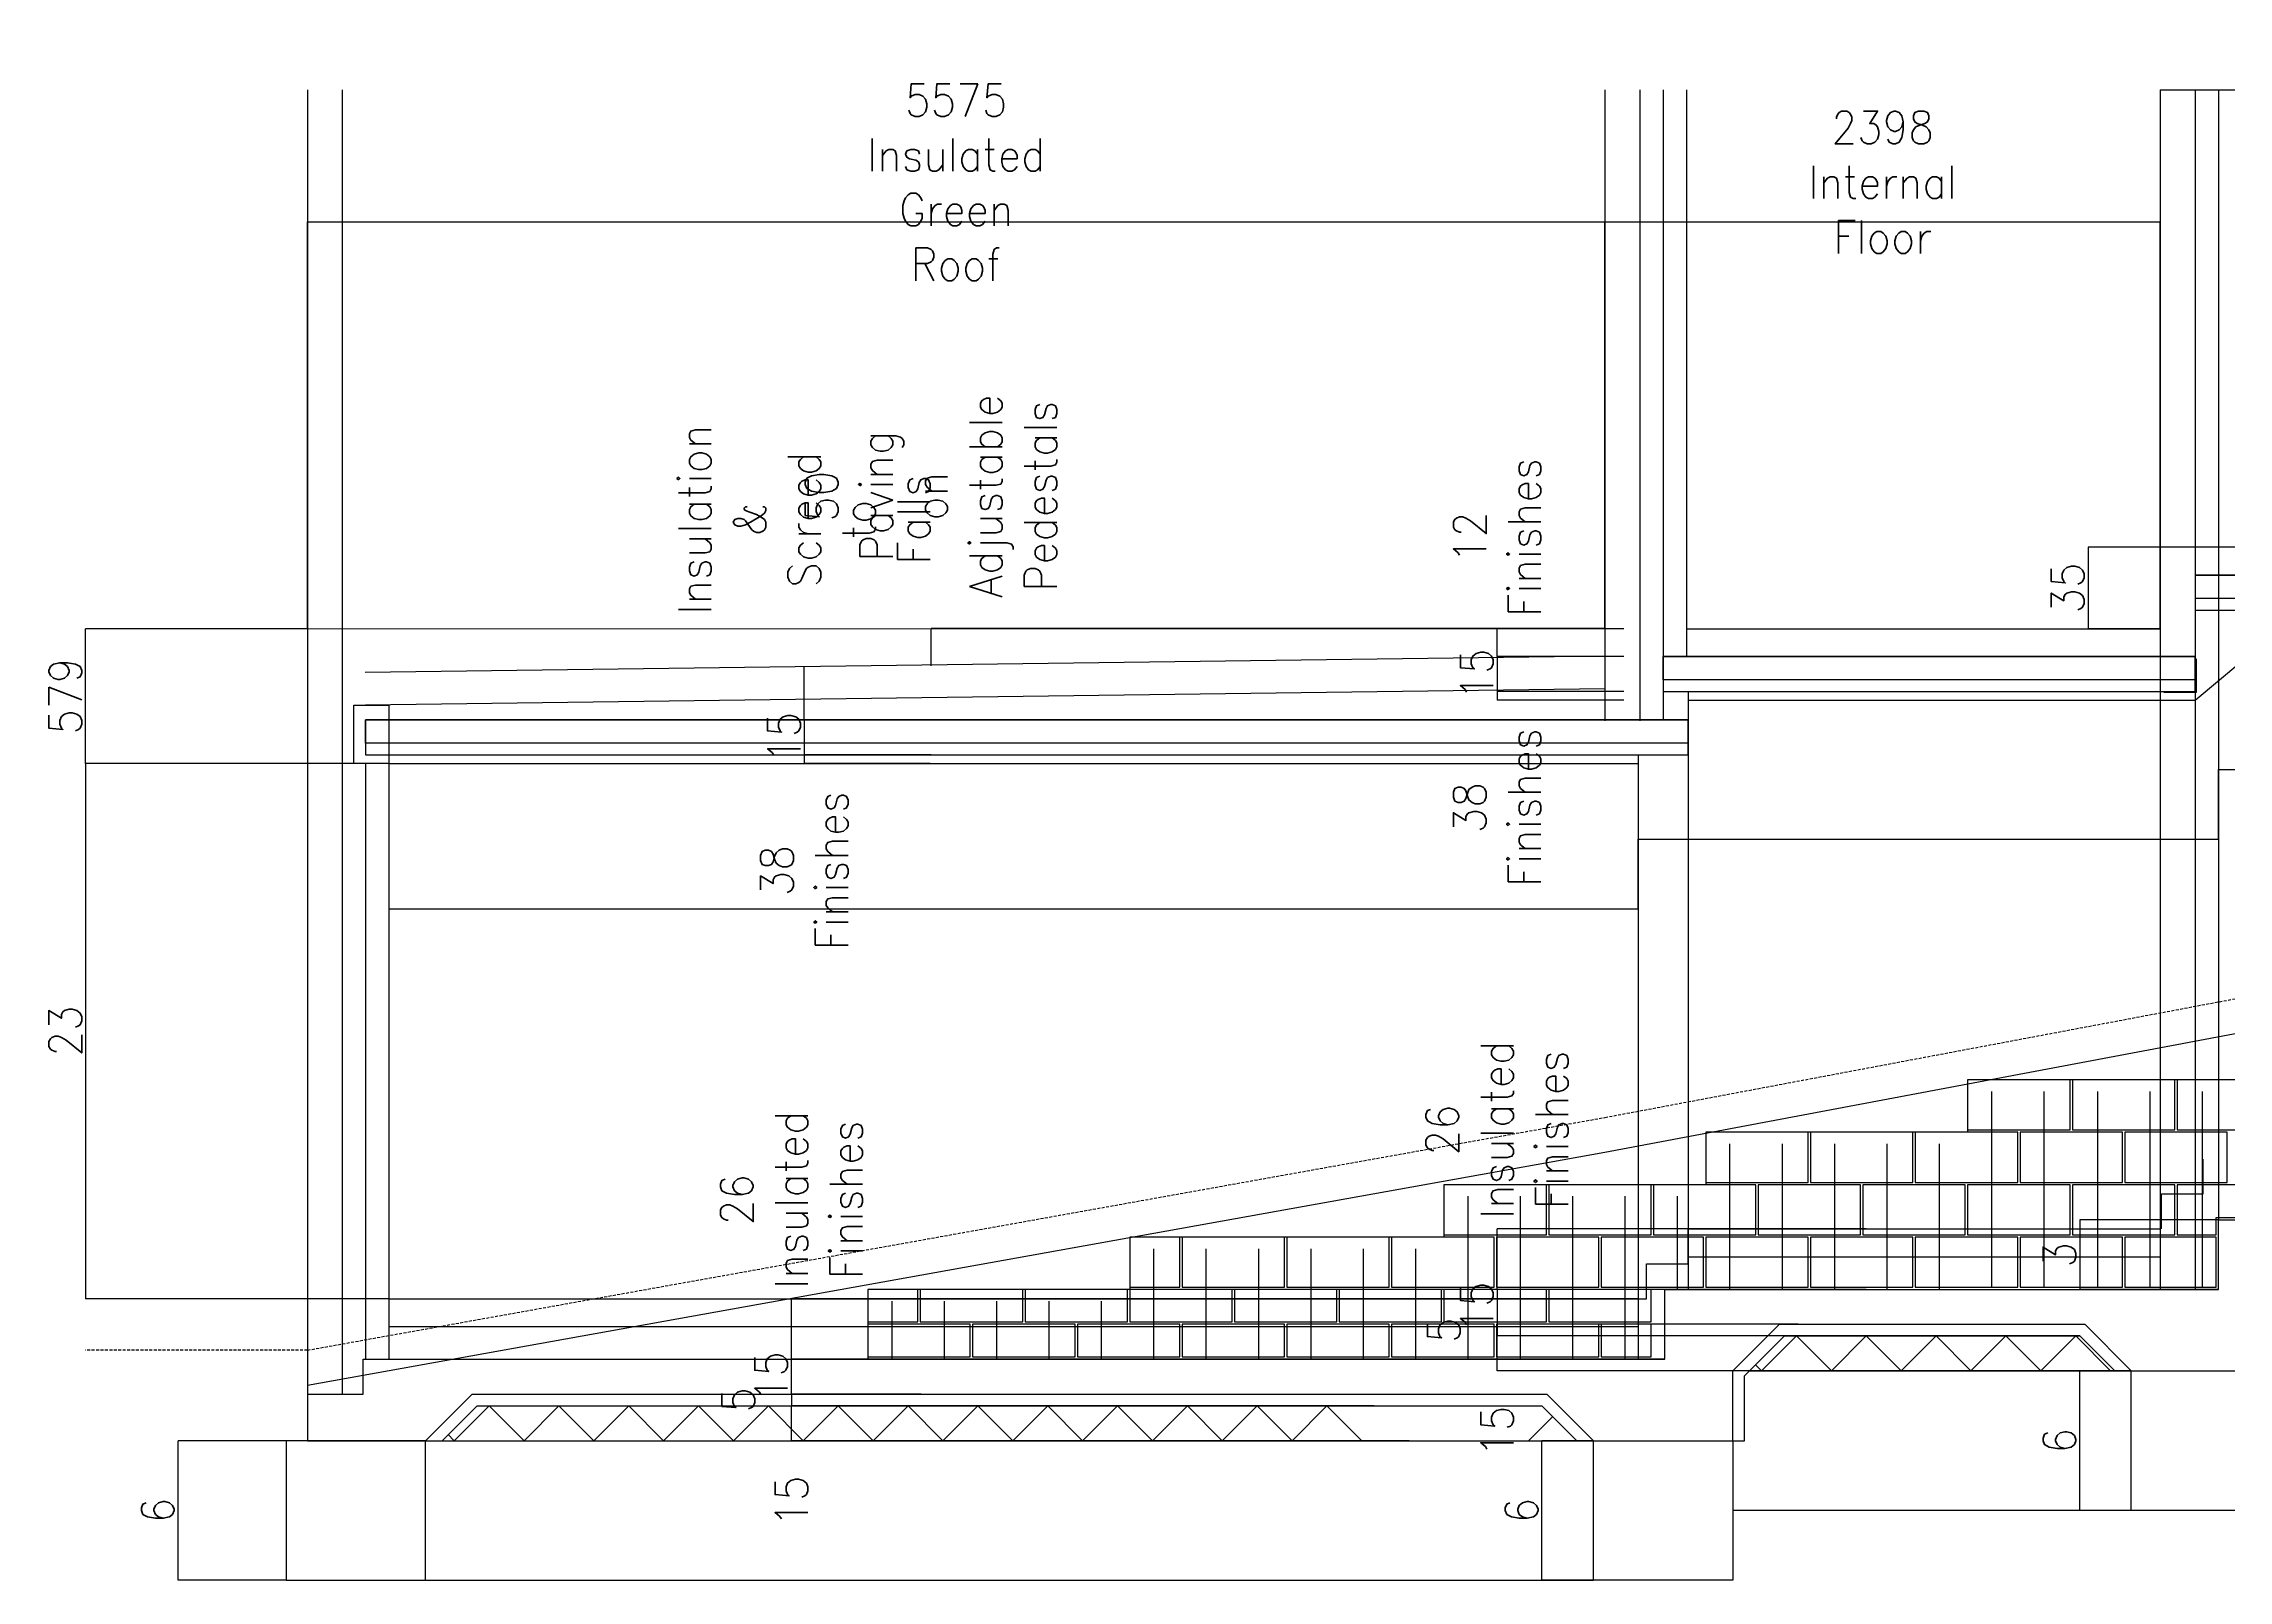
# Model space of a CAD drawing. Header units: millimetres. Extents: x 14063 to 1112248, y -41582 to 2046360.
# Drawn here: x 974707 to 984094, y 1970564 to 1977166 of the extents above; entities that cross this region are included whole.
import ezdxf

# ---------------------------------------------------------------- set-up
doc = ezdxf.new("R2010")
doc.units = ezdxf.units.MM
doc.linetypes.add('DASHED', pattern=[19.05, 12.7, -6.35])
doc.layers.get('Defpoints').update_dxf_attribs({"color": 41})
for name, color, linetype in [('CHB+00_Dims-GA', 8, 'Continuous'), ('CHB+00_Groundslab', 4, 'Continuous'), ('CHB+00_Levels', 8, 'Continuous'), ('CHB+00_Lintels Over', 9, 'Continuous'), ('CHB+00_Rebar', 1, 'Continuous'), ('CHB+00_Walls-Retaining', 1, 'Continuous'), ('CHB-00_Dims-Foundation', 8, 'Continuous'), ('CHB-00_External GL', 211, 'Continuous'), ('CHB-00_Foundation', 7, 'Continuous'), ('CHB-00_Party Wall Line', 1, 'Continuous'), ('CHB-00_SOPs', 211, 'Continuous')]:
    doc.layers.add(name, color=color, linetype=linetype)
doc.styles.get("Standard").update_dxf_attribs({"font": 'standard'})
doc.dimstyles.get("Standard").update_dxf_attribs({"dimscale": 0, "dimtxt": 2, "dimasz": 2.5, "dimexe": 4, "dimexo": 1.5, "dimgap": 0.75, "dimtad": 0, "dimtoh": 1, "dimdec": 0, "dimdsep": 46, "dimcen": 0.09, "dimclrd": 8, "dimclre": 8, "dimclrt": 7, "dimadec": 0, "dimazin": 0, "dimtfac": 1, "dimtdec": 4, "dimtofl": 0, "dimtmove": 0, "dimatfit": 3, "dimfxl": 1, "dimtolj": 1, "dimtzin": 0, "dimarcsym": 0})

# ---------------------------------------------------------------- blocks, each defined once
blk = doc.blocks.new('*D22')
at = {"layer": 'CHB+00_Dims-GA', "color": 8, "linetype": 'ByBlock', "lineweight": -2}
for p, q in [((977920.5, 1971513.6), (977920.5, 1971773.6)), ((981558.1, 1971773.6), (977920.5, 1971773.6)), ((976190.6, 1971513.6), (977920.5, 1971513.6))]:
    blk.add_line(p, q, dxfattribs=at)
for points in [[(977920.5, 1971773.6), (977920.5, 1971773.6), (977920.5, 1971773.6)], [(977920.5, 1971513.6), (977920.5, 1971513.6), (977920.5, 1971513.6)]]:
    blk.add_solid(points, dxfattribs=at)
at = {"layer": 'CHB+00_Dims-GA', "color": 7, "linetype": 'Continuous', "lineweight": -2, "insert": (977920.5, 1972199), "char_height": 141.078, "width": 82, "attachment_point": 5, "rotation": 90}
blk.add_mtext('26\\XInsulated\\PFinishes', dxfattribs=at)
blk = doc.blocks.new('*D121')
at = {"layer": 'CHB+00_Dims-GA', "color": 8, "linetype": 'ByBlock', "lineweight": -2}
for p, q in [((977920.5, 1971363.6), (977920.5, 1971513.6)), ((981673.1, 1971513.6), (977920.5, 1971513.6)), ((976548.6, 1971363.6), (977920.5, 1971363.6))]:
    blk.add_line(p, q, dxfattribs=at)
for points in [[(977920.5, 1971513.6), (977920.5, 1971513.6), (977920.5, 1971513.6)], [(977920.5, 1971363.6), (977920.5, 1971363.6), (977920.5, 1971363.6)]]:
    blk.add_solid(points, dxfattribs=at)
at = {"layer": 'CHB+00_Dims-GA', "color": 7, "linetype": 'Continuous', "lineweight": -2, "insert": (977833, 1971438.6), "char_height": 141.08, "width": 9, "attachment_point": 5, "rotation": 90}
blk.add_mtext('15', dxfattribs=at)
blk = doc.blocks.new('*D34')
at = {"layer": 'CHB+00_Dims-GA', "color": 8, "linetype": 'ByBlock', "lineweight": -2}
for p, q in [((980952.2, 1971463.6), (980952.2, 1971613.6)), ((983455.9, 1971613.6), (980952.2, 1971613.6)), ((983605.9, 1971463.6), (980952.2, 1971463.6))]:
    blk.add_line(p, q, dxfattribs=at)
for points in [[(980952.2, 1971613.6), (980952.2, 1971613.6), (980952.2, 1971613.6)], [(980952.2, 1971463.6), (980952.2, 1971463.6), (980952.2, 1971463.6)]]:
    blk.add_solid(points, dxfattribs=at)
at = {"layer": 'CHB+00_Dims-GA', "color": 7, "linetype": 'Continuous', "lineweight": -2, "insert": (980952.2, 1971204.5), "char_height": 141.08, "width": 9, "attachment_point": 5, "rotation": 90}
blk.add_mtext('15', dxfattribs=at)
blk = doc.blocks.new('*D97')
at = {"color": 8, "linetype": 'ByBlock', "lineweight": -2}
for p, q in [((975840.6, 1976400.3), (981415.6, 1976400.3)), ((975840.6, 1974652.6), (975840.6, 1976400.3)), ((981415.6, 1974653.1), (981415.6, 1976400.3))]:
    blk.add_line(p, q, dxfattribs=at)
for points in [[(975840.6, 1976400.3), (975840.6, 1976400.3), (975840.6, 1976400.3)], [(981415.6, 1976400.3), (981415.6, 1976400.3), (981415.6, 1976400.3)]]:
    blk.add_solid(points, dxfattribs=at)
at = {"color": 7, "linetype": 'Continuous', "lineweight": -2, "insert": (978628.1, 1976571.2), "char_height": 141.078, "width": 128.5, "attachment_point": 5}
blk.add_mtext('5575\\PInsulated Green Roof', dxfattribs=at)
blk = doc.blocks.new('*D42')
at = {"color": 8, "linetype": 'ByBlock', "lineweight": -2}
for p, q in [((981415.6, 1976400.3), (983801.6, 1976400.3)), ((981415.6, 1974728.1), (981415.6, 1976400.3)), ((983801.6, 1974652.6), (983801.6, 1976400.3))]:
    blk.add_line(p, q, dxfattribs=at)
for points in [[(981415.6, 1976400.3), (981415.6, 1976400.3), (981415.6, 1976400.3)], [(983801.6, 1976400.3), (983801.6, 1976400.3), (983801.6, 1976400.3)]]:
    blk.add_solid(points, dxfattribs=at)
at = {"color": 7, "linetype": 'Continuous', "lineweight": -2, "insert": (982608.6, 1976571.2), "char_height": 141.078, "width": 81.75, "attachment_point": 5}
blk.add_mtext('2398\\PInternal Floor', dxfattribs=at)
blk = doc.blocks.new('*D51')
at = {"color": 8, "linetype": 'ByBlock', "lineweight": -2}
for p, q in [((983801.6, 1976968.1), (989648.3, 1976968.1)), ((983801.6, 1976968.1), (983801.6, 1976968.1)), ((989648.3, 1976968.1), (989648.3, 1976968.1))]:
    blk.add_line(p, q, dxfattribs=at)
for points in [[(983801.6, 1976968.1), (983801.6, 1976968.1), (983801.6, 1976968.1)], [(989648.3, 1976968.1), (989648.3, 1976968.1), (989648.3, 1976968.1)]]:
    blk.add_solid(points, dxfattribs=at)
at = {"color": 7, "linetype": 'Continuous', "lineweight": -2, "insert": (986724.9, 1977072.3), "char_height": 141.08, "width": 44, "attachment_point": 5}
blk.add_mtext('Cottage', dxfattribs=at)
blk = doc.blocks.new('*D28')
at = {"layer": 'CHB+00_Dims-GA', "color": 8, "linetype": 'ByBlock', "lineweight": -2}
for p, q in [((977975.5, 1974261.1), (977975.5, 1974490.9)), ((977975.5, 1974490.9), (977975.5, 1974490.9)), ((978520.2, 1974261.1), (977975.5, 1974261.1))]:
    blk.add_line(p, q, dxfattribs=at)
for points in [[(977975.5, 1974490.9), (977975.5, 1974490.9), (977975.5, 1974490.9)], [(977975.5, 1974261.1), (977975.5, 1974261.1), (977975.5, 1974261.1)]]:
    blk.add_solid(points, dxfattribs=at)
at = {"layer": 'CHB+00_Dims-GA', "color": 7, "linetype": 'Continuous', "lineweight": -2, "insert": (977975.5, 1975121.3), "char_height": 141.078, "width": 183.25, "attachment_point": 5, "rotation": 90}
blk.add_mtext('Insulation &\\XScreed to Falls', dxfattribs=at)
blk = doc.blocks.new('*D150')
at = {"layer": 'CHB+00_Dims-GA', "color": 8, "linetype": 'ByBlock', "lineweight": -2}
for p, q in [((977975.5, 1974261.1), (977975.5, 1974111.1)), ((978520.2, 1974261.1), (977975.5, 1974261.1)), ((978520.2, 1974111.1), (977975.5, 1974111.1))]:
    blk.add_line(p, q, dxfattribs=at)
for points in [[(977975.5, 1974261.1), (977975.5, 1974261.1), (977975.5, 1974261.1)], [(977975.5, 1974111.1), (977975.5, 1974111.1), (977975.5, 1974111.1)]]:
    blk.add_solid(points, dxfattribs=at)
at = {"layer": 'CHB+00_Dims-GA', "color": 7, "linetype": 'Continuous', "lineweight": -2, "insert": (977888, 1974186.1), "char_height": 141.08, "width": 9, "attachment_point": 5, "rotation": 90}
blk.add_mtext('15', dxfattribs=at)
blk = doc.blocks.new('*D127')
at = {"layer": 'CHB+00_Dims-GA', "color": 8, "linetype": 'ByBlock', "lineweight": -2}
for p, q in [((977975.5, 1974111.1), (977975.5, 1974073.6)), ((978520.2, 1974111.1), (977975.5, 1974111.1)), ((978516.5, 1974073.6), (977975.5, 1974073.6))]:
    blk.add_line(p, q, dxfattribs=at)
for points in [[(977975.5, 1974111.1), (977975.5, 1974111.1), (977975.5, 1974111.1)], [(977975.5, 1974073.6), (977975.5, 1974073.6), (977975.5, 1974073.6)]]:
    blk.add_solid(points, dxfattribs=at)
at = {"layer": 'CHB+00_Dims-GA', "color": 7, "linetype": 'Continuous', "lineweight": -2, "insert": (977975.5, 1973612.5), "char_height": 141.078, "width": 75, "attachment_point": 5, "rotation": 90}
blk.add_mtext('38\\XFinishes', dxfattribs=at)
blk = doc.blocks.new('*D77')
at = {"layer": 'CHB+00_Dims-GA', "color": 8, "linetype": 'ByBlock', "lineweight": -2}
for p, q in [((980952.3, 1974532.6), (980952.3, 1974652.6)), ((981497, 1974652.6), (980952.3, 1974652.6)), ((981497, 1974532.6), (980952.3, 1974532.6))]:
    blk.add_line(p, q, dxfattribs=at)
for points in [[(980952.3, 1974652.6), (980952.3, 1974652.6), (980952.3, 1974652.6)], [(980952.3, 1974532.6), (980952.3, 1974532.6), (980952.3, 1974532.6)]]:
    blk.add_solid(points, dxfattribs=at)
at = {"layer": 'CHB+00_Dims-GA', "color": 7, "linetype": 'Continuous', "lineweight": -2, "insert": (980952.3, 1975045), "char_height": 141.078, "width": 73, "attachment_point": 5, "rotation": 90}
blk.add_mtext('12\\XFinishes', dxfattribs=at)
blk = doc.blocks.new('*D58')
at = {"layer": 'CHB+00_Dims-GA', "color": 8, "linetype": 'ByBlock', "lineweight": -2}
for p, q in [((980952.3, 1974532.6), (980952.3, 1974382.6)), ((981497, 1974532.6), (980952.3, 1974532.6)), ((981497, 1974382.6), (980952.3, 1974382.6))]:
    blk.add_line(p, q, dxfattribs=at)
for points in [[(980952.3, 1974532.6), (980952.3, 1974532.6), (980952.3, 1974532.6)], [(980952.3, 1974382.6), (980952.3, 1974382.6), (980952.3, 1974382.6)]]:
    blk.add_solid(points, dxfattribs=at)
at = {"layer": 'CHB+00_Dims-GA', "color": 7, "linetype": 'Continuous', "lineweight": -2, "insert": (980864.8, 1974457.6), "char_height": 141.08, "width": 9, "attachment_point": 5, "rotation": 90}
blk.add_mtext('15', dxfattribs=at)
blk = doc.blocks.new('*D106')
at = {"layer": 'CHB+00_Dims-GA', "color": 8, "linetype": 'ByBlock', "lineweight": -2}
for p, q in [((980952.3, 1974382.6), (980952.3, 1974345.1)), ((981497, 1974382.6), (980952.3, 1974382.6)), ((981497, 1974345.1), (980952.3, 1974345.1))]:
    blk.add_line(p, q, dxfattribs=at)
for points in [[(980952.3, 1974382.6), (980952.3, 1974382.6), (980952.3, 1974382.6)], [(980952.3, 1974345.1), (980952.3, 1974345.1), (980952.3, 1974345.1)]]:
    blk.add_solid(points, dxfattribs=at)
at = {"layer": 'CHB+00_Dims-GA', "color": 7, "linetype": 'Continuous', "lineweight": -2, "insert": (980952.3, 1973884), "char_height": 141.078, "width": 75, "attachment_point": 5, "rotation": 90}
blk.add_mtext('38\\XFinishes', dxfattribs=at)
blk = doc.blocks.new('*D54')
at = {"color": 8, "linetype": 'ByBlock', "lineweight": -2}
for p, q in [((974887.6, 1974073.6), (974887.6, 1971773.6)), ((976190.6, 1974073.6), (974887.6, 1974073.6)), ((976190.6, 1971773.6), (974887.6, 1971773.6))]:
    blk.add_line(p, q, dxfattribs=at)
for points in [[(974887.6, 1974073.6), (974887.6, 1974073.6), (974887.6, 1974073.6)], [(974887.6, 1971773.6), (974887.6, 1971773.6), (974887.6, 1971773.6)]]:
    blk.add_solid(points, dxfattribs=at)
at = {"color": 7, "linetype": 'Continuous', "lineweight": -2, "insert": (974800.1, 1972923.6), "char_height": 141.08, "width": 11, "attachment_point": 5, "rotation": 90}
blk.add_mtext('23', dxfattribs=at)
blk = doc.blocks.new('*D164')
at = {"layer": 'CHB+00_Dims-GA', "color": 8, "linetype": 'ByBlock', "lineweight": -2}
for p, q in [((980952.2, 1971663.6), (980952.2, 1971613.6)), ((981509.5, 1971663.6), (980952.2, 1971663.6)), ((982821.1, 1971613.6), (980952.2, 1971613.6))]:
    blk.add_line(p, q, dxfattribs=at)
for points in [[(980952.2, 1971663.6), (980952.2, 1971663.6), (980952.2, 1971663.6)], [(980952.2, 1971613.6), (980952.2, 1971613.6), (980952.2, 1971613.6)]]:
    blk.add_solid(points, dxfattribs=at)
at = {"layer": 'CHB+00_Dims-GA', "color": 7, "linetype": 'Continuous', "lineweight": -2, "insert": (980723.5, 1971638.6), "char_height": 141.1, "width": 4, "attachment_point": 5, "rotation": 90}
blk.add_mtext('5', dxfattribs=at)
blk = doc.blocks.new('*U192')
at = {"layer": 'CHB+00_Groundslab', "color": 8}
blk.add_lwpolyline([(-150, -75), (0, 75), (150, -75)], dxfattribs=at)
blk = doc.blocks.new('*U193')
at = {"layer": 'CHB+00_Groundslab', "color": 0, "linetype": 'ByBlock', "lineweight": -2}
for p in [(0, 0), (300, 0), (600, 0), (900, 0), (1200, 0)]:
    blk.add_blockref('*U192', p, dxfattribs=at)
blk = doc.blocks.new('*U194')
at = {"layer": 'CHB+00_Groundslab', "color": 8}
blk.add_lwpolyline([(-150, -75), (0, 75), (150, -75)], dxfattribs=at)
blk = doc.blocks.new('*U195')
at = {"layer": 'CHB+00_Groundslab', "color": 0, "linetype": 'ByBlock', "lineweight": -2}
for p in [(0, 0), (300, 0), (600, 0), (900, 0), (1200, 0), (1500, 0), (1800, 0), (2100, 0), (2400, 0), (2700, 0), (3000, 0), (3300, 0), (3600, 0)]:
    blk.add_blockref('*U194', p, dxfattribs=at)
blk = doc.blocks.new('*D69')
at = {"layer": 'CHB+00_Dims-GA', "color": 8, "linetype": 'ByBlock', "lineweight": -2}
for p, q in [((978520.2, 1974493), (978520.2, 1974653.1)), ((981415.6, 1974653.1), (978520.2, 1974653.1)), ((978520.2, 1974493), (978520.2, 1974493))]:
    blk.add_line(p, q, dxfattribs=at)
for points in [[(978520.2, 1974653.1), (978520.2, 1974653.1), (978520.2, 1974653.1)], [(978520.2, 1974493), (978520.2, 1974493), (978520.2, 1974493)]]:
    blk.add_solid(points, dxfattribs=at)
at = {"layer": 'CHB+00_Dims-GA', "color": 7, "linetype": 'Continuous', "lineweight": -2, "insert": (978520.2, 1975222), "char_height": 141.078, "width": 83.75, "attachment_point": 5, "rotation": 90}
blk.add_mtext('50\\XPaving\\Pon Adjustable\\PPedestals', dxfattribs=at)
blk = doc.blocks.new('*D24')
at = {"layer": 'CHB+00_Dims-GA', "color": 8, "linetype": 'ByBlock', "lineweight": -2}
for p, q in [((983455.9, 1972112.6), (983455.9, 1971812.6)), ((984051.6, 1972112.6), (983455.9, 1972112.6)), ((984051.6, 1971812.6), (983455.9, 1971812.6))]:
    blk.add_line(p, q, dxfattribs=at)
for points in [[(983455.9, 1972112.6), (983455.9, 1972112.6), (983455.9, 1972112.6)], [(983455.9, 1971812.6), (983455.9, 1971812.6), (983455.9, 1971812.6)]]:
    blk.add_solid(points, dxfattribs=at)
at = {"layer": 'CHB+00_Dims-GA', "color": 7, "linetype": 'Continuous', "lineweight": -2, "insert": (983368.4, 1971962.6), "char_height": 141.1, "width": 4, "attachment_point": 5, "rotation": 90}
blk.add_mtext('3', dxfattribs=at)
blk = doc.blocks.new('*D124')
at = {"layer": 'CHB+00_Dims-GA', "color": 8, "linetype": 'ByBlock', "lineweight": -2}
for p, q in [((974887.6, 1974073.6), (974887.6, 1974652.6)), ((975840.6, 1974652.6), (974887.6, 1974652.6)), ((976190.6, 1974073.6), (974887.6, 1974073.6))]:
    blk.add_line(p, q, dxfattribs=at)
for points in [[(974887.6, 1974652.6), (974887.6, 1974652.6), (974887.6, 1974652.6)], [(974887.6, 1974073.6), (974887.6, 1974073.6), (974887.6, 1974073.6)]]:
    blk.add_solid(points, dxfattribs=at)
at = {"layer": 'CHB+00_Dims-GA', "color": 7, "linetype": 'Continuous', "lineweight": -2, "insert": (974800.1, 1974363.1), "char_height": 141.08, "width": 18, "attachment_point": 5, "rotation": 90}
blk.add_mtext('579', dxfattribs=at)
blk = doc.blocks.new('*D104')
at = {"layer": 'CHB+00_Dims-GA', "color": 8, "linetype": 'ByBlock', "lineweight": -2}
for p, q in [((983491.1, 1975002.6), (983491.1, 1974652.6)), ((984151.6, 1975002.6), (983491.1, 1975002.6)), ((983801.6, 1974652.6), (983491.1, 1974652.6))]:
    blk.add_line(p, q, dxfattribs=at)
for points in [[(983491.1, 1975002.6), (983491.1, 1975002.6), (983491.1, 1975002.6)], [(983491.1, 1974652.6), (983491.1, 1974652.6), (983491.1, 1974652.6)]]:
    blk.add_solid(points, dxfattribs=at)
at = {"layer": 'CHB+00_Dims-GA', "color": 7, "linetype": 'Continuous', "lineweight": -2, "insert": (983403.6, 1974827.6), "char_height": 141.08, "width": 11, "attachment_point": 5, "rotation": 90}
blk.add_mtext('35', dxfattribs=at)
blk = doc.blocks.new('*D2')
at = {"layer": 'CHB+00_Dims-GA', "color": 8, "linetype": 'ByBlock', "lineweight": -2}
for p, q in [((980952.2, 1971813.6), (980952.2, 1971663.6)), ((982538.5, 1971813.6), (980952.2, 1971813.6)), ((982245.5, 1971663.6), (980952.2, 1971663.6))]:
    blk.add_line(p, q, dxfattribs=at)
for points in [[(980952.2, 1971813.6), (980952.2, 1971813.6), (980952.2, 1971813.6)], [(980952.2, 1971663.6), (980952.2, 1971663.6), (980952.2, 1971663.6)]]:
    blk.add_solid(points, dxfattribs=at)
at = {"layer": 'CHB+00_Dims-GA', "color": 7, "linetype": 'Continuous', "lineweight": -2, "insert": (980864.7, 1971738.6), "char_height": 141.08, "width": 9, "attachment_point": 5, "rotation": 90}
blk.add_mtext('15', dxfattribs=at)
blk = doc.blocks.new('*D17')
at = {"layer": 'CHB+00_Dims-GA', "color": 8, "linetype": 'ByBlock', "lineweight": -2}
for p, q in [((980952.2, 1971813.6), (980952.2, 1972073.6)), ((982538.5, 1972073.6), (980952.2, 1972073.6)), ((982538.5, 1971813.6), (980952.2, 1971813.6))]:
    blk.add_line(p, q, dxfattribs=at)
for points in [[(980952.2, 1972073.6), (980952.2, 1972073.6), (980952.2, 1972073.6)], [(980952.2, 1971813.6), (980952.2, 1971813.6), (980952.2, 1971813.6)]]:
    blk.add_solid(points, dxfattribs=at)
at = {"layer": 'CHB+00_Dims-GA', "color": 7, "linetype": 'Continuous', "lineweight": -2, "insert": (980952.2, 1972499), "char_height": 141.078, "width": 82, "attachment_point": 5, "rotation": 90}
blk.add_mtext('26\\XInsulated\\PFinishes', dxfattribs=at)
blk = doc.blocks.new('*D39')
at = {"layer": 'CHB+00_Dims-GA', "color": 8, "linetype": 'ByBlock', "lineweight": -2}
for p, q in [((977920.5, 1971163.6), (977920.5, 1971313.6)), ((980424.2, 1971313.6), (977920.5, 1971313.6)), ((980574.2, 1971163.6), (977920.5, 1971163.6))]:
    blk.add_line(p, q, dxfattribs=at)
for points in [[(977920.5, 1971313.6), (977920.5, 1971313.6), (977920.5, 1971313.6)], [(977920.5, 1971163.6), (977920.5, 1971163.6), (977920.5, 1971163.6)]]:
    blk.add_solid(points, dxfattribs=at)
at = {"layer": 'CHB+00_Dims-GA', "color": 7, "linetype": 'Continuous', "lineweight": -2, "insert": (977920.5, 1970904.5), "char_height": 141.08, "width": 9, "attachment_point": 5, "rotation": 90}
blk.add_mtext('15', dxfattribs=at)
blk = doc.blocks.new('*D126')
at = {"layer": 'CHB+00_Dims-GA', "color": 8, "linetype": 'ByBlock', "lineweight": -2}
for p, q in [((977920.5, 1971363.6), (977920.5, 1971313.6)), ((978477.7, 1971363.6), (977920.5, 1971363.6)), ((978477.7, 1971313.6), (977920.5, 1971313.6))]:
    blk.add_line(p, q, dxfattribs=at)
for points in [[(977920.5, 1971363.6), (977920.5, 1971363.6), (977920.5, 1971363.6)], [(977920.5, 1971313.6), (977920.5, 1971313.6), (977920.5, 1971313.6)]]:
    blk.add_solid(points, dxfattribs=at)
at = {"layer": 'CHB+00_Dims-GA', "color": 7, "linetype": 'Continuous', "lineweight": -2, "insert": (977691.7, 1971338.6), "char_height": 141.1, "width": 4, "attachment_point": 5, "rotation": 90}
blk.add_mtext('5', dxfattribs=at)
blk = doc.blocks.new('*D110')
at = {"layer": 'CHB+00_Dims-GA', "color": 8, "linetype": 'ByBlock', "lineweight": -2}
for p, q in [((975285.2, 1970563.6), (975285.2, 1971163.6)), ((975748.6, 1971163.6), (975285.2, 1971163.6)), ((975748.6, 1970563.6), (975285.2, 1970563.6))]:
    blk.add_line(p, q, dxfattribs=at)
for points in [[(975285.2, 1971163.6), (975285.2, 1971163.6), (975285.2, 1971163.6)], [(975285.2, 1970563.6), (975285.2, 1970563.6), (975285.2, 1970563.6)]]:
    blk.add_solid(points, dxfattribs=at)
at = {"layer": 'CHB+00_Dims-GA', "color": 7, "linetype": 'Continuous', "lineweight": -2, "insert": (975197.7, 1970863.6), "char_height": 141.1, "width": 4, "attachment_point": 5, "rotation": 90}
blk.add_mtext('6', dxfattribs=at)
blk = doc.blocks.new('*D105')
at = {"layer": 'CHB+00_Dims-GA', "color": 8, "linetype": 'ByBlock', "lineweight": -2}
for p, q in [((983455.9, 1970863.6), (983455.9, 1971463.6)), ((983676.6, 1971463.6), (983455.9, 1971463.6)), ((983676.6, 1970863.6), (983455.9, 1970863.6))]:
    blk.add_line(p, q, dxfattribs=at)
for points in [[(983455.9, 1971463.6), (983455.9, 1971463.6), (983455.9, 1971463.6)], [(983455.9, 1970863.6), (983455.9, 1970863.6), (983455.9, 1970863.6)]]:
    blk.add_solid(points, dxfattribs=at)
at = {"layer": 'CHB+00_Dims-GA', "color": 7, "linetype": 'Continuous', "lineweight": -2, "insert": (983368.4, 1971163.6), "char_height": 141.1, "width": 4, "attachment_point": 5, "rotation": 90}
blk.add_mtext('6', dxfattribs=at)
blk = doc.blocks.new('*D15')
at = {"layer": 'CHB+00_Dims-GA', "color": 8, "linetype": 'ByBlock', "lineweight": -2}
for p, q in [((981144.9, 1970563.6), (981144.9, 1971163.6)), ((981365.6, 1971163.6), (981144.9, 1971163.6)), ((981365.6, 1970563.6), (981144.9, 1970563.6))]:
    blk.add_line(p, q, dxfattribs=at)
for points in [[(981144.9, 1971163.6), (981144.9, 1971163.6), (981144.9, 1971163.6)], [(981144.9, 1970563.6), (981144.9, 1970563.6), (981144.9, 1970563.6)]]:
    blk.add_solid(points, dxfattribs=at)
at = {"layer": 'CHB+00_Dims-GA', "color": 7, "linetype": 'Continuous', "lineweight": -2, "insert": (981057.4, 1970863.6), "char_height": 141.1, "width": 4, "attachment_point": 5, "rotation": 90}
blk.add_mtext('6', dxfattribs=at)

msp = doc.modelspace()

# ---------------------------------------------------------------- linework, layer by layer
at = {"layer": 'CHB+00_Groundslab'}
for points in [[(981558.1, 1971513.6), (981673.1, 1971513.6), (981673.1, 1971813.6), (984051.6, 1971813.6), (984051.6, 1972112.6)], [(984051.6, 1972112.6), (987238.8, 1972112.6), (987238.8, 1971762.6)], [(981558.1, 1971163.6), (981965.6, 1971163.6), (981965.6, 1971463.6), (982165.6, 1971663.6), (983476.6, 1971663.6), (983676.6, 1971463.6), (984276.6, 1971463.4), (984276.6, 1971762.6), (984476.6, 1971962.6), (986530.8, 1971962.6), (986730.8, 1971762.6), (987238.8, 1971762.6)], [(975840.6, 1971363.6), (976080.6, 1971363.6), (976080.6, 1971513.6), (981558.1, 1971513.6)], [(975840.6, 1971363.6), (975840.6, 1971163.6), (976348.6, 1971163.6), (976548.6, 1971363.6), (981165.6, 1971363.6), (981365.6, 1971163.6), (981558.1, 1971163.6)]]:
    msp.add_lwpolyline(points, dxfattribs=at)
at = {"layer": 'CHB+00_Groundslab', "color": 8}
for points in [[(982015.6, 1971163.6), (982015.6, 1971442.9), (982186.3, 1971613.6), (983455.9, 1971613.6), (983605.9, 1971463.6), (983676.6, 1971463.6)], [(982088.2, 1971463.6), (982062.2, 1971489.5)], [(976419.3, 1971163.6), (976569.3, 1971313.6), (981144.9, 1971313.6), (981294.9, 1971163.6)], [(976471.2, 1971163.6), (976445.2, 1971189.5)], [(981965.6, 1971163.6), (982015.6, 1971163.6)]]:
    msp.add_lwpolyline(points, dxfattribs=at)
at = {"layer": 'CHB+00_Groundslab', "color": 7}
for points in [[(982036.3, 1971463.6), (983676.6, 1971463.6)], [(976348.6, 1971163.6), (981365.6, 1971163.6)]]:
    msp.add_lwpolyline(points, dxfattribs=at)
at = {"layer": 'CHB+00_Groundslab', "color": 8, "linetype": 'Continuous'}
msp.add_lwpolyline([(981086.9, 1971163.6), (981190.9, 1971267.6)], dxfattribs=at)
at = {"layer": 'CHB+00_Levels', "color": 252, "linetype": 'Continuous'}
for p, q in [((981773.1, 1974382.6), (981773.1, 1971813.6)), ((981558.1, 1974111.1), (981558.1, 1971513.6))]:
    msp.add_line(p, q, dxfattribs=at)
at = {"layer": 'CHB+00_Levels', "linetype": 'Continuous'}
for points in [[(975840.6, 1974652.6), (981415.6, 1974653.1)], [(981765.6, 1974652.6), (983801.6, 1974652.6)], [(976088.5, 1974466.1), (981415.6, 1974536.1)], [(983801.6, 1974345.1), (983951.6, 1974345.1), (984151.6, 1974513)], [(976090.6, 1974326.1), (981415.6, 1974396.1)], [(981773.1, 1974345.1), (983801.6, 1974345.1)], [(976190.6, 1974073.6), (981558.1, 1974073.6)], [(983806.7, 1972073.6), (983806.7, 1972223.6), (983985.5, 1972223.6), (983985.5, 1972373.6)], [(981558.1, 1971773.6), (981594.3, 1971773.6), (981594.3, 1971923.6), (981773.1, 1971923.6), (981773.1, 1972073.6)], [(981773.1, 1972073.6), (983801.6, 1972073.6)], [(981773.1, 1971953.6), (983801.6, 1971953.6)], [(976190.6, 1971773.6), (981558.1, 1971773.6)], [(976190.6, 1971653.6), (981558.1, 1971653.6)]]:
    msp.add_lwpolyline(points, dxfattribs=at)
at = {"layer": 'CHB+00_Lintels Over', "linetype": 'Continuous'}
for points in [[(983951.6, 1974732.6), (986873.8, 1974732.6), (986873.8, 1974882.6), (983951.6, 1974882.6)], [(981665.6, 1974382.6), (983951.6, 1974382.6), (983951.6, 1974532.6), (981665.6, 1974532.6)], [(981665.6, 1974532.6), (983951.6, 1974532.6), (983951.6, 1974432.6), (981665.6, 1974432.6)], [(976090.6, 1974111.1), (981773.1, 1974111.1), (981773.1, 1974261.1), (976090.6, 1974261.1)], [(976090.6, 1974261.1), (981773.1, 1974261.1), (981773.1, 1974161.1), (976090.6, 1974161.1)]]:
    msp.add_lwpolyline(points, close=True, dxfattribs=at)
msp.add_lwpolyline([(983951.6, 1974882.6), (986873.8, 1974882.6), (986873.8, 1974782.6), (983951.6, 1974782.6)], dxfattribs=at)
at = {"layer": 'CHB+00_Lintels Over', "color": 1, "linetype": 'Continuous'}
msp.add_lwpolyline([(983816.6, 1974379.6), (983957.6, 1974379.6), (983957.6, 1974523.6)], dxfattribs=at)
at = {"layer": 'CHB+00_Lintels Over', "color": 1}
msp.add_lwpolyline([(976190.6, 1974073.6), (976040.6, 1974073.6), (976040.6, 1974323.6), (976190.6, 1974323.6)], close=True, dxfattribs=at)
at = {"layer": 'CHB+00_Rebar', "linetype": 'Continuous'}
for points in [[(983076.3, 1972663.6), (983076.3, 1971823.6)], [(983301.3, 1972663.6), (983301.3, 1971823.6)], [(983531.3, 1972663.6), (983531.3, 1971823.6)], [(983756.3, 1972663.6), (983756.3, 1971823.6)], [(983981.3, 1972663.6), (983981.3, 1971823.6)], [(981951.3, 1972438.6), (981951.3, 1971813.6)], [(982176.3, 1972438.6), (982176.3, 1971813.6)], [(982401.3, 1972438.6), (982401.3, 1971813.6)], [(982626.3, 1972438.6), (982626.3, 1971813.6)], [(982851.3, 1972438.6), (982851.3, 1971813.6)], [(980826.3, 1972213.6), (980826.3, 1971513.6)], [(981051.3, 1972213.6), (981051.3, 1971513.6)], [(981276.3, 1972213.6), (981276.3, 1971513.6)], [(981501.3, 1972213.6), (981501.3, 1971513.6)], [(981726.3, 1972213.6), (981726.3, 1971813.6)], [(979476.3, 1971988.6), (979476.3, 1971513.6)], [(979701.3, 1971988.6), (979701.3, 1971513.6)], [(979926.3, 1971988.6), (979926.3, 1971513.6)], [(980151.3, 1971988.6), (980151.3, 1971513.6)], [(980376.3, 1971988.6), (980376.3, 1971513.6)], [(980601.3, 1971988.6), (980601.3, 1971513.6)], [(978351.3, 1971763.6), (978351.3, 1971513.6)], [(978576.3, 1971763.6), (978576.3, 1971513.6)], [(978801.3, 1971763.6), (978801.3, 1971513.6)], [(979026.3, 1971763.6), (979026.3, 1971513.6)], [(979251.3, 1971763.6), (979251.3, 1971513.6)]]:
    msp.add_lwpolyline(points, dxfattribs=at)
at = {"layer": 'CHB+00_Walls-Retaining', "linetype": 'Continuous'}
msp.add_lwpolyline([(987238.8, 1972112.6), (987238.8, 1973388.6), (986798.8, 1973388.6), (986798.8, 1973163.6), (985448.8, 1973163.6), (985448.8, 1972938.6), (984323.8, 1972938.6), (984323.8, 1972713.6), (982973.8, 1972713.6), (982973.8, 1972488.6), (981848.8, 1972488.6), (981848.8, 1972263.6), (980723.8, 1972263.6), (980723.8, 1972038.6), (979373.8, 1972038.6), (979373.8, 1971813.6), (978248.8, 1971813.6), (978248.8, 1971513.6)], dxfattribs=at)
at = {"layer": 'CHB-00_Dims-Foundation', "color": 252, "linetype": 'Continuous'}
for p, q in [((975840.6, 1976968.1), (975840.6, 1971363.6)), ((975990.6, 1976968.1), (975990.6, 1971363.6)), ((981415.6, 1976968.1), (981415.6, 1974256.1)), ((981565.6, 1976968.1), (981565.6, 1974256.1)), ((981665.6, 1976968.1), (981665.6, 1974261.1)), ((981765.6, 1976968.1), (981765.6, 1974532.6)), ((983801.6, 1976968.1), (983801.6, 1971813.6)), ((983951.6, 1976968.1), (983951.6, 1971813.6)), ((984051.6, 1976968.1), (984051.6, 1972112.6)), ((976090.6, 1974073.6), (976090.6, 1971513.6)), ((976190.6, 1974073.6), (976190.6, 1971513.6))]:
    msp.add_line(p, q, dxfattribs=at)
at = {"layer": 'CHB-00_External GL', "linetype": 'DASHED'}
for points in [[(975840.6, 1971552.6), (981415.6, 1972552.6), (986724.9, 1973552.6), (989298.3, 1974652.6)], [(975840.6, 1971552.6), (974887.6, 1971552.6)]]:
    msp.add_lwpolyline(points, dxfattribs=at)
at = {"layer": 'CHB-00_Foundation'}
for points in [[(983676.6, 1971463.6), (984276.6, 1971463.4), (984276.6, 1970863.6), (983676.6, 1970863.6)], [(976348.6, 1971163.6), (975748.6, 1971163.6), (975748.6, 1970563.6), (976348.6, 1970563.6)], [(981365.6, 1971163.6), (981965.6, 1971163.6), (981965.6, 1970563.6), (981365.6, 1970563.6)]]:
    msp.add_lwpolyline(points, close=True, dxfattribs=at)
at = {"layer": 'CHB-00_Foundation', "color": 8}
for points in [[(983676.6, 1970863.6), (981965.6, 1970863.6)], [(976348.6, 1970563.6), (981365.6, 1970563.6)]]:
    msp.add_lwpolyline(points, dxfattribs=at)
at = {"layer": 'CHB-00_Party Wall Line', "color": 252, "linetype": 'Continuous'}
for points in [[(982973.8, 1972498.6), (983413.8, 1972498.6), (983413.8, 1972713.6), (982973.8, 1972713.6)], [(983423.8, 1972498.6), (983863.8, 1972498.6), (983863.8, 1972713.6), (983423.8, 1972713.6)], [(983873.8, 1972498.6), (984313.8, 1972498.6), (984313.8, 1972713.6), (983873.8, 1972713.6)], [(981848.8, 1972273.6), (982288.8, 1972273.6), (982288.8, 1972488.6), (981848.8, 1972488.6)], [(982298.8, 1972273.6), (982738.8, 1972273.6), (982738.8, 1972488.6), (982298.8, 1972488.6)], [(982748.8, 1972273.6), (983188.8, 1972273.6), (983188.8, 1972488.6), (982748.8, 1972488.6)], [(983198.8, 1972273.6), (983638.8, 1972273.6), (983638.8, 1972488.6), (983198.8, 1972488.6)], [(983648.8, 1972273.6), (984088.8, 1972273.6), (984088.8, 1972488.6), (983648.8, 1972488.6)], [(980723.8, 1972048.6), (981163.8, 1972048.6), (981163.8, 1972263.6), (980723.8, 1972263.6)], [(981173.8, 1972048.6), (981613.8, 1972048.6), (981613.8, 1972263.6), (981173.8, 1972263.6)], [(981623.8, 1972048.6), (982063.8, 1972048.6), (982063.8, 1972263.6), (981623.8, 1972263.6)], [(982073.8, 1972048.6), (982513.8, 1972048.6), (982513.8, 1972263.6), (982073.8, 1972263.6)], [(982523.8, 1972048.6), (982963.8, 1972048.6), (982963.8, 1972263.6), (982523.8, 1972263.6)], [(982973.8, 1972048.6), (983413.8, 1972048.6), (983413.8, 1972263.6), (982973.8, 1972263.6)], [(983423.8, 1972048.6), (983863.8, 1972048.6), (983863.8, 1972263.6), (983423.8, 1972263.6)], [(983873.8, 1972048.6), (984041.6, 1972048.6), (984041.6, 1972122.6), (984313.8, 1972122.6), (984313.8, 1972263.6), (983873.8, 1972263.6)], [(979373.8, 1971823.6), (979588.8, 1971823.6), (979588.8, 1972038.6), (979373.8, 1972038.6)], [(979598.8, 1971823.6), (980038.8, 1971823.6), (980038.8, 1972038.6), (979598.8, 1972038.6)], [(980048.8, 1971823.6), (980488.8, 1971823.6), (980488.8, 1972038.6), (980048.8, 1972038.6)], [(980498.8, 1971823.6), (980938.8, 1971823.6), (980938.8, 1972038.6), (980498.8, 1972038.6)], [(980948.8, 1971823.6), (981388.8, 1971823.6), (981388.8, 1972038.6), (980948.8, 1972038.6)], [(981398.8, 1971823.6), (981838.8, 1971823.6), (981838.8, 1972038.6), (981398.8, 1972038.6)], [(981848.8, 1971823.6), (982288.8, 1971823.6), (982288.8, 1972038.6), (981848.8, 1972038.6)], [(982298.8, 1971823.6), (982738.8, 1971823.6), (982738.8, 1972038.6), (982298.8, 1972038.6)], [(982748.8, 1971823.6), (983188.8, 1971823.6), (983188.8, 1972038.6), (982748.8, 1972038.6)], [(983198.8, 1971823.6), (983638.8, 1971823.6), (983638.8, 1972038.6), (983198.8, 1972038.6)], [(983648.8, 1971823.6), (984041.6, 1971823.6), (984041.6, 1972038.6), (983648.8, 1972038.6)], [(978248.8, 1971673.6), (978463.8, 1971673.6), (978463.8, 1971813.6), (978248.8, 1971813.6)], [(978473.8, 1971673.6), (978913.8, 1971673.6), (978913.8, 1971813.6), (978473.8, 1971813.6)], [(978923.8, 1971673.6), (979363.8, 1971673.6), (979363.8, 1971813.6), (978923.8, 1971813.6)], [(979373.8, 1971673.6), (979813.8, 1971673.6), (979813.8, 1971813.6), (979373.8, 1971813.6)], [(979823.8, 1971673.6), (980263.8, 1971673.6), (980263.8, 1971813.6), (979823.8, 1971813.6)], [(980273.8, 1971673.6), (980713.8, 1971673.6), (980713.8, 1971813.6), (980273.8, 1971813.6)], [(980723.8, 1971673.6), (981163.8, 1971673.6), (981163.8, 1971813.6), (980723.8, 1971813.6)], [(981173.8, 1971673.6), (981613.8, 1971673.6), (981613.8, 1971813.6), (981173.8, 1971813.6)], [(978248.8, 1971523.6), (978688.8, 1971523.6), (978688.8, 1971663.6), (978248.8, 1971663.6)], [(978698.8, 1971523.6), (979138.8, 1971523.6), (979138.8, 1971663.6), (978698.8, 1971663.6)], [(979148.8, 1971523.6), (979588.8, 1971523.6), (979588.8, 1971663.6), (979148.8, 1971663.6)], [(979598.8, 1971523.6), (980038.8, 1971523.6), (980038.8, 1971663.6), (979598.8, 1971663.6)], [(980048.8, 1971523.6), (980488.8, 1971523.6), (980488.8, 1971663.6), (980048.8, 1971663.6)], [(980498.8, 1971523.6), (980938.8, 1971523.6), (980938.8, 1971663.6), (980498.8, 1971663.6)], [(980948.8, 1971523.6), (981388.8, 1971523.6), (981388.8, 1971663.6), (980948.8, 1971663.6)], [(981398.8, 1971523.6), (981613.8, 1971523.6), (981613.8, 1971663.6), (981398.8, 1971663.6)]]:
    msp.add_lwpolyline(points, close=True, dxfattribs=at)
at = {"layer": 'CHB-00_SOPs', "linetype": 'Continuous'}
msp.add_lwpolyline([(981673.1, 1971813.6), (978819.3, 1971813.6)], dxfattribs=at)
at = {"layer": 'Defpoints', "linetype": 'Continuous'}
msp.add_lwpolyline([(975840.6, 1971402.6), (981415.6, 1972402.6), (986724.9, 1973402.6), (989298.3, 1974502.6)], dxfattribs=at)
at = {"layer": 'Defpoints'}
for points in [[(981558.1, 1973748.6), (984051.6, 1973748.6), (984051.6, 1974047.6)], [(984051.6, 1974047.6), (987238.8, 1974047.6)], [(976190.6, 1973448.6), (981558.1, 1973448.6), (981558.1, 1973748.6)]]:
    msp.add_lwpolyline(points, dxfattribs=at)

# ---------------------------------------------------------------- block references
at = {"layer": 'CHB+00_Groundslab', "color": 8}
for name, p in [('*U193', (982238.2, 1971538.6)), ('*U195', (976621.2, 1971238.6))]:
    msp.add_blockref(name, p, dxfattribs=at)

# ---------------------------------------------------------------- dimensions: what is measured, and where the dimension line sits
at = {"color": 3, "linetype": 'Continuous'}
for base, p1, p2, text, picture, middle in [((989648.3, 1976968.1), (983801.6, 1976968.1), (989648.3, 1976968.1), 'Cottage', '*D51', (986724.9, 1977072.3)), ((981415.6, 1976400.3), (975840.6, 1974652.6), (981415.6, 1974653.1), '<>\\PInsulated Green Roof', '*D97', (978628.1, 1976571.2)), ((983801.6, 1976400.3), (981415.6, 1974728.1), (983801.6, 1974652.6), '2398\\PInternal Floor', '*D42', (982608.6, 1976571.2))]:
    dim = msp.add_linear_dim(base=base, p1=p1, p2=p2, text=text, dimstyle='Standard', dxfattribs=at)
    dim.commit()
    dim.dimension.update_dxf_attribs({"geometry": picture, "text_midpoint": middle})
dim = msp.add_linear_dim(base=(974887.6, 1971773.6), p1=(976190.6, 1974073.6), p2=(976190.6, 1971773.6), angle=90, dimstyle='Standard', dxfattribs=at)
dim.commit()
dim.dimension.update_dxf_attribs({"geometry": '*D54', "text_midpoint": (974800.1, 1972923.6)})
at = {"layer": 'CHB+00_Dims-GA'}
for base, p1, p2, angle, text, picture, middle in [((978520.2, 1974653.1), (978520.2, 1974493), (981415.6, 1974653.1), 90, '50\\XPaving\\Pon Adjustable\\PPedestals', '*D69', (978520.2, 1975222)), ((977975.5, 1974490.9), (978520.2, 1974261.1), (977975.5, 1974490.9), 90, 'Insulation &\\XScreed to Falls', '*D28', (977975.5, 1975121.3)), ((980952.3, 1974652.6), (981497, 1974532.6), (981497, 1974652.6), 90, '<>\\XFinishes', '*D77', (980952.3, 1975045)), ((980952.2640586, 1974345.1384624), (981496.9711262, 1974382.6384624), (981496.9711262, 1974345.1384624), 270, '<>\\XFinishes', '*D106', (980952.2640586, 1973827.7636026)), ((977975.5195157, 1974073.5863031), (978520.2265832, 1974111.0863031), (978516.4765832, 1974073.5863031), 270, '<>\\XFinishes', '*D127', (977975.5195157, 1973556.2114433)), ((980952.2, 1972073.6), (982538.5, 1971813.6), (982538.5, 1972073.6), 90, '<>\\XInsulated\\PFinishes', '*D17', (980952.2, 1972499)), ((977920.5, 1971773.6), (976190.6, 1971513.6), (981558.1, 1971773.6), 90, '<>\\XInsulated\\PFinishes', '*D22', (977920.5, 1972199))]:
    dim = msp.add_linear_dim(base=base, p1=p1, p2=p2, angle=angle, text=text, dimstyle='Standard', dxfattribs=at)
    dim.commit()
    dim.dimension.update_dxf_attribs({"geometry": picture, "text_midpoint": middle})
at = {"layer": 'CHB+00_Dims-GA', "linetype": 'Continuous'}
for base, p1, p2, picture, middle in [((983491.1, 1974652.6), (984151.6, 1975002.6), (983801.6, 1974652.6), '*D104', (983403.6, 1974827.6)), ((974887.6, 1974652.6), (976190.6, 1974073.6), (975840.6, 1974652.6), '*D124', (974800.1, 1974363.1)), ((983455.9, 1971812.6), (984051.6, 1972112.6), (984051.6, 1971812.6), '*D24', (983368.4, 1971962.6))]:
    dim = msp.add_linear_dim(base=base, p1=p1, p2=p2, angle=90, dimstyle='Standard', dxfattribs=at)
    dim.commit()
    dim.dimension.update_dxf_attribs({"geometry": picture, "text_midpoint": middle})
at = {"layer": 'CHB+00_Dims-GA'}
for base, p1, p2, picture, middle in [((980952.3, 1974382.6), (981497, 1974532.6), (981497, 1974382.6), '*D58', (980864.8, 1974457.6)), ((977975.5, 1974111.1), (978520.2, 1974261.1), (978520.2, 1974111.1), '*D150', (977888, 1974186.1)), ((980952.2, 1971663.6), (982538.5, 1971813.6), (982245.5, 1971663.6), '*D2', (980864.7, 1971738.6)), ((980952.2, 1971613.6), (981509.5, 1971663.6), (982821.1, 1971613.6), '*D164', (980723.5, 1971638.6)), ((980952.2, 1971613.6), (983605.9, 1971463.6), (983455.9, 1971613.6), '*D34', (980952.2, 1971204.5)), ((977920.5, 1971513.6), (976548.6, 1971363.6), (981673.1, 1971513.6), '*D121', (977833, 1971438.6)), ((983455.9, 1971463.6), (983676.6, 1970863.6), (983676.6, 1971463.6), '*D105', (983368.4, 1971163.6)), ((977920.5, 1971313.6), (978477.7, 1971363.6), (978477.7, 1971313.6), '*D126', (977691.7, 1971338.6)), ((977920.5, 1971313.6), (980574.2, 1971163.6), (980424.2, 1971313.6), '*D39', (977920.5, 1970904.5)), ((975285.2, 1971163.6), (975748.6, 1970563.6), (975748.6, 1971163.6), '*D110', (975197.7, 1970863.6)), ((981144.9, 1971163.6), (981365.6, 1970563.6), (981365.6, 1971163.6), '*D15', (981057.4, 1970863.6))]:
    dim = msp.add_linear_dim(base=base, p1=p1, p2=p2, angle=90, dimstyle='Standard', dxfattribs=at)
    dim.commit()
    dim.dimension.update_dxf_attribs({"geometry": picture, "text_midpoint": middle})

doc.saveas('drawing.dxf')
